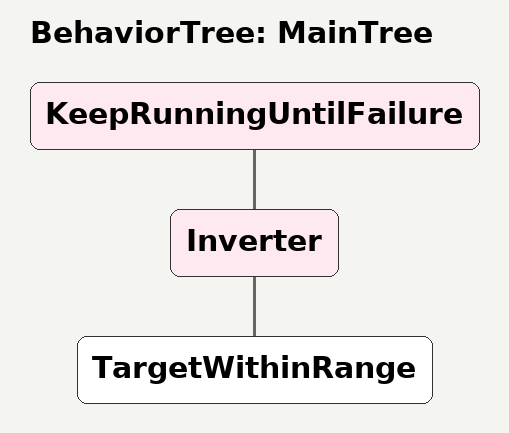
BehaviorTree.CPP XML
<root BTCPP_format="4" >
    <BehaviorTree ID="MainTree">
        <KeepRunningUntilFailure>
            <Inverter>
                <TargetWithinRange/>
            </Inverter>
        </KeepRunningUntilFailure>
    </BehaviorTree>
 </root>
